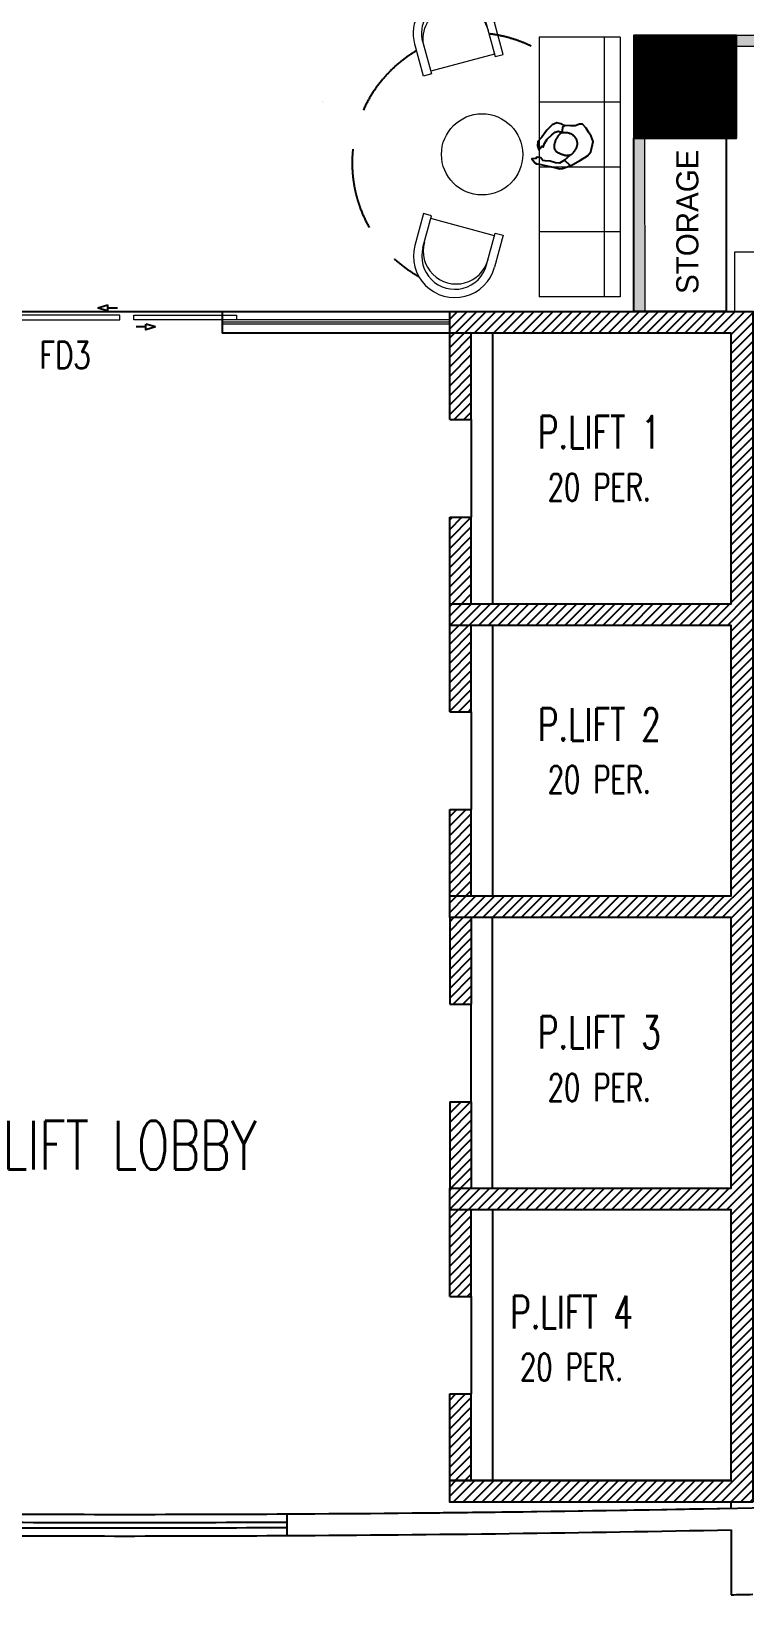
# Model space of a CAD drawing. Header units: millimetres. Extents: x -774950 to -670403, y -1165325 to -1109738.
# Drawn here: x -711468 to -704879, y -1163894 to -1149452 of the extents above; entities that cross this region are included whole.
import ezdxf
from ezdxf.enums import TextEntityAlignment as Align

# ---------------------------------------------------------------- set-up
doc = ezdxf.new("R2010")
doc.units = ezdxf.units.MM
doc.header["$LTSCALE"] = 3000
doc.header["$MEASUREMENT"] = 0
doc.linetypes.add('HIDDEN', pattern=[0.375, 0.25, -0.125])
doc.layers.get('0').update_dxf_attribs({"linetype": 'CONTINUOUS'})
for name, color, linetype, lineweight in [('A-WALL', 26, 'CONTINUOUS', 25), ('AI-FURN', 7, 'CONTINUOUS', 20), ('I- FURN', 251, 'CONTINUOUS', 9), ('PR-HATCH', 8, 'CONTINUOUS', 0), ('T-LAYOUT', 7, 'CONTINUOUS', 13)]:
    doc.layers.add(name, color=color, linetype=linetype, lineweight=lineweight)
for name, color, linetype in [('CORE-COLUMN', 250, 'CONTINUOUS'), ('DOOR', 252, 'CONTINUOUS'), ('FD3', 4, 'CONTINUOUS'), ('FURNITURE', 250, 'CONTINUOUS'), ('HATCH', 8, 'CONTINUOUS'), ('I-FURN', 7, 'CONTINUOUS'), ('STR_COL', 3, 'CONTINUOUS'), ('str_col_hatch', 8, 'CONTINUOUS'), ('TEXT', 7, 'CONTINUOUS'), ('WALL', 16, 'CONTINUOUS'), ('WIN', 5, 'CONTINUOUS')]:
    doc.layers.add(name, color=color, linetype=linetype)
doc.layers.add('PR- GLASS', color=7, linetype='CONTINUOUS', lineweight=9, true_color=0x0505ff)
doc.layers.add('PR-FULL HT', color=7, linetype='CONTINUOUS', lineweight=13, true_color=0x6e3e30)
doc.styles.add('CENTURY GOTHIC', font='GOTHIC.TTF')
doc.styles.add('DIMTEXT', font='SIMPLEX.shx', dxfattribs={"width": 0.6})
doc.styles.add('WIDTH65', font='simplex.shx', dxfattribs={"width": 0.65})

# ---------------------------------------------------------------- blocks, each defined once
blk = doc.blocks.new('vw layout final block')
at = {"layer": 'str_col_hatch', "linetype": 'Continuous'}
h = blk.add_hatch(dxfattribs=at)
h.set_pattern_fill('ANSI31', color=256, scale=50, angle=340, style=0)
h.set_pattern_definition([(25, (-15832.223, -471116.0655), (-2.641364136, 5.66442367), [])])
h.paths.add_polyline_path([(-579986, -1056924), (-580936, -1056924), (-580936, -1057874), (-579986, -1057874)])
at = {"layer": 'str_col_hatch'}
h = blk.add_hatch(dxfattribs=at)
h.set_pattern_fill('ANSI31', color=256, scale=500, style=0)
h.set_pattern_definition([(44.999984, (-222171.614, -695318.36), (-44.1941616, 44.194186), [])])
h.paths.add_polyline_path([(-579836, -1059474), (-582636, -1059474), (-582636, -1059674), (-580036, -1059674), (-580036, -1062174), (-582636, -1062174), (-582636, -1062374), (-580036, -1062374), (-580036, -1064874), (-582636, -1064874), (-582636, -1065074), (-580036, -1065074), (-580036, -1067574), (-582636, -1067574), (-582636, -1067774), (-580036, -1067774), (-580036, -1070274), (-582636, -1070274), (-582636, -1070474, -0.000018), (-579836, -1070474)])
h = blk.add_hatch(dxfattribs=at)
h.set_pattern_fill('ANSI31', color=256, scale=500, angle=-1.6e-05, style=0)
h.paths.add_polyline_path([(-588636, -1059674), (-588836, -1059674), (-588836, -1060474), (-588636, -1060474)])
h.paths.add_polyline_path([(-588636, -1061374), (-588836, -1061374), (-588836, -1062174), (-588636, -1062174)])
h.paths.add_polyline_path([(-588636, -1062374), (-588836, -1062374), (-588836, -1063174), (-588636, -1063174)])
h.paths.add_polyline_path([(-588636, -1064074), (-588836, -1064074), (-588836, -1064874), (-588636, -1064874)])
h.paths.add_polyline_path([(-588636, -1065074), (-588836, -1065074), (-588836, -1065874), (-588636, -1065874)])
h.paths.add_polyline_path([(-588636, -1066774), (-588836, -1066774), (-588836, -1067574), (-588636, -1067574)])
h.paths.add_polyline_path([(-588636, -1067774), (-588836, -1067774), (-588836, -1068574), (-588636, -1068574)])
h.paths.add_polyline_path([(-588636, -1069474), (-588836, -1069474), (-588836, -1070274), (-588636, -1070274)])
h.paths.add_polyline_path([(-582436, -1069474), (-582636, -1069474), (-582636, -1070274), (-582436, -1070274)])
h.paths.add_polyline_path([(-582436, -1067774), (-582636, -1067774), (-582636, -1068574), (-582436, -1068574)])
h.paths.add_polyline_path([(-582436, -1066774), (-582636, -1066774), (-582636, -1067574), (-582436, -1067574)])
h.paths.add_polyline_path([(-582436, -1065074), (-582636, -1065074), (-582636, -1065874), (-582436, -1065874)])
h.paths.add_polyline_path([(-582436, -1064074), (-582636, -1064074), (-582636, -1064874), (-582436, -1064874)])
h.paths.add_polyline_path([(-582436, -1062374), (-582636, -1062374), (-582636, -1063174), (-582436, -1063174)])
h.paths.add_polyline_path([(-582436, -1061374), (-582636, -1061374), (-582636, -1062174), (-582436, -1062174)])
h.paths.add_polyline_path([(-582436, -1059674), (-582636, -1059674), (-582636, -1060474), (-582436, -1060474)])
at = {"layer": 'A-WALL'}
for p, q in [((-582636, -1060474), (-582636, -1059674)), ((-582636, -1060474), (-582636, -1059674)), ((-582636, -1060474), (-582636, -1059674)), ((-582436, -1060474), (-582436, -1059674)), ((-582436, -1060474), (-582436, -1059674)), ((-582436, -1060474), (-582436, -1059674)), ((-582239, -1059674), (-582239, -1062174)), ((-582239, -1059674), (-582239, -1062174)), ((-582239, -1059674), (-582239, -1062174)), ((-582636, -1060474), (-582436, -1060474)), ((-582636, -1060474), (-582436, -1060474)), ((-582636, -1060474), (-582436, -1060474)), ((-582436, -1060474), (-582436, -1061374)), ((-582436, -1060474), (-582436, -1061374)), ((-582436, -1060474), (-582436, -1061374)), ((-582636, -1062174), (-582636, -1061374)), ((-582636, -1061374), (-582436, -1061374)), ((-582636, -1062174), (-582636, -1061374)), ((-582636, -1061374), (-582436, -1061374)), ((-582636, -1062174), (-582636, -1061374)), ((-582636, -1061374), (-582436, -1061374)), ((-582436, -1062174), (-582436, -1061374)), ((-582436, -1062174), (-582436, -1061374)), ((-582436, -1062174), (-582436, -1061374)), ((-582636, -1063174), (-582636, -1062374)), ((-582636, -1063174), (-582636, -1062374)), ((-582636, -1063174), (-582636, -1062374)), ((-582436, -1063174), (-582436, -1062374)), ((-582436, -1063174), (-582436, -1062374)), ((-582436, -1063174), (-582436, -1062374)), ((-582239, -1062374), (-582239, -1064874)), ((-582239, -1062374), (-582239, -1064874)), ((-582239, -1062374), (-582239, -1064874)), ((-582636, -1063174), (-582436, -1063174)), ((-582636, -1063174), (-582436, -1063174)), ((-582636, -1063174), (-582436, -1063174)), ((-582436, -1063174), (-582436, -1064074)), ((-582436, -1063174), (-582436, -1064074)), ((-582436, -1063174), (-582436, -1064074)), ((-582636, -1064874), (-582636, -1064074)), ((-582636, -1064074), (-582436, -1064074)), ((-582636, -1064874), (-582636, -1064074)), ((-582636, -1064074), (-582436, -1064074)), ((-582636, -1064874), (-582636, -1064074)), ((-582636, -1064074), (-582436, -1064074)), ((-582436, -1064874), (-582436, -1064074)), ((-582436, -1064874), (-582436, -1064074)), ((-582436, -1064874), (-582436, -1064074)), ((-582636, -1065074), (-582636, -1065874)), ((-582636, -1065074), (-582636, -1065874)), ((-582636, -1065074), (-582636, -1065874)), ((-582436, -1065074), (-582436, -1065874)), ((-582436, -1065074), (-582436, -1065874)), ((-582436, -1065074), (-582436, -1065874)), ((-582239, -1067574), (-582239, -1065074)), ((-582239, -1067574), (-582239, -1065074)), ((-582239, -1067574), (-582239, -1065074)), ((-582636, -1065874), (-582436, -1065874)), ((-582636, -1065874), (-582436, -1065874)), ((-582636, -1065874), (-582436, -1065874)), ((-582436, -1066774), (-582436, -1065874)), ((-582436, -1066774), (-582436, -1065874)), ((-582436, -1066774), (-582436, -1065874)), ((-582636, -1066774), (-582436, -1066774)), ((-582636, -1066774), (-582636, -1067574)), ((-582636, -1066774), (-582436, -1066774)), ((-582636, -1066774), (-582636, -1067574)), ((-582636, -1066774), (-582436, -1066774)), ((-582636, -1066774), (-582636, -1067574)), ((-582436, -1066774), (-582436, -1067574)), ((-582436, -1066774), (-582436, -1067574)), ((-582436, -1066774), (-582436, -1067574)), ((-582636, -1068574), (-582636, -1067774)), ((-582636, -1068574), (-582636, -1067774)), ((-582636, -1068574), (-582636, -1067774)), ((-582436, -1068574), (-582436, -1067774)), ((-582436, -1068574), (-582436, -1067774)), ((-582436, -1068574), (-582436, -1067774)), ((-582239, -1067774), (-582239, -1070274)), ((-582239, -1067774), (-582239, -1070274)), ((-582239, -1067774), (-582239, -1070274)), ((-582636, -1068574), (-582436, -1068574)), ((-582636, -1068574), (-582436, -1068574)), ((-582636, -1068574), (-582436, -1068574)), ((-582436, -1068574), (-582436, -1069474)), ((-582436, -1068574), (-582436, -1069474)), ((-582436, -1068574), (-582436, -1069474)), ((-582636, -1070274), (-582636, -1069474)), ((-582636, -1069474), (-582436, -1069474)), ((-582636, -1070274), (-582636, -1069474)), ((-582636, -1069474), (-582436, -1069474)), ((-582636, -1070274), (-582636, -1069474)), ((-582636, -1069474), (-582436, -1069474)), ((-582436, -1070274), (-582436, -1069474)), ((-582436, -1070274), (-582436, -1069474)), ((-582436, -1070274), (-582436, -1069474)), ((-580036, -1070728), (-580036, -1071328))]:
    blk.add_line(p, q, dxfattribs=at)
for centre, radius, start, end in [((-585636, -796986), 273600, 256.48142, 278.37288), ((-585636, -797186), 273600, 270.31422, 271.17279), ((-585636, -796986), 274400, 271.16937, 271.21114), ((-585636, -796986), 274400, 271.16937, 271.21114), ((-585636, -796986), 274400, 271.16937, 271.21114)]:
    blk.add_arc(centre, radius, start, end, dxfattribs=at)
at = {"layer": 'CORE-COLUMN'}
for p, q in [((-580036, -1070274), (-582636, -1070274)), ((-580036, -1070274), (-582636, -1070274)), ((-580036, -1070274), (-582636, -1070274)), ((-579836, -1070474), (-582636, -1070474)), ((-579836, -1070474), (-582636, -1070474)), ((-579836, -1070474), (-582636, -1070474))]:
    blk.add_line(p, q, dxfattribs=at)
blk.add_lwpolyline([(-579836, -1070474, 0.000018), (-582636, -1070474), (-582636, -1070474), (-582636, -1070274), (-580036, -1070274), (-580036, -1067774), (-582636, -1067774), (-582636, -1067574), (-580036, -1067574), (-580036, -1065074), (-582636, -1065074), (-582636, -1064874), (-580036, -1064874), (-580036, -1062374), (-582636, -1062374), (-582636, -1062174), (-580036, -1062174), (-580036, -1059674), (-582636, -1059674), (-582636, -1059474), (-579836, -1059474), (-579836, -1070474)], format="xyb", close=True, dxfattribs=at)
blk.add_lwpolyline([(-579836, -1070474, 0.000018), (-582636, -1070474), (-582636, -1070474), (-582636, -1070274), (-580036, -1070274), (-580036, -1067774), (-582636, -1067774), (-582636, -1067574), (-580036, -1067574), (-580036, -1065074), (-582636, -1065074), (-582636, -1064874), (-580036, -1064874), (-580036, -1062374), (-582636, -1062374), (-582636, -1062174), (-580036, -1062174), (-580036, -1059674), (-582636, -1059674), (-582636, -1059474), (-579836, -1059474), (-579836, -1070474)], format="xyb", close=True, dxfattribs=at)
blk.add_lwpolyline([(-579836, -1070474, 0.000018), (-582636, -1070474), (-582636, -1070474), (-582636, -1070274), (-580036, -1070274), (-580036, -1067774), (-582636, -1067774), (-582636, -1067574), (-580036, -1067574), (-580036, -1065074), (-582636, -1065074), (-582636, -1064874), (-580036, -1064874), (-580036, -1062374), (-582636, -1062374), (-582636, -1062174), (-580036, -1062174), (-580036, -1059674), (-582636, -1059674), (-582636, -1059474), (-579836, -1059474), (-579836, -1070474)], format="xyb", close=True, dxfattribs=at)
at = {"layer": 'HATCH', "linetype": 'Continuous'}
blk.add_line((-588636, -1059474), (-583489, -1059474), dxfattribs=at)
at = {"layer": 'STR_COL'}
blk.add_lwpolyline([(-579986, -1057874), (-579986, -1056924), (-580936, -1056924), (-580936, -1057874), (-579986, -1057874)], dxfattribs=at)
blk.add_lwpolyline([(-579986, -1057874), (-579986, -1056924), (-580936, -1056924), (-580936, -1057874), (-579986, -1057874)], dxfattribs=at)
blk.add_lwpolyline([(-579986, -1057874), (-579986, -1056924), (-580936, -1056924), (-580936, -1057874), (-579986, -1057874)], dxfattribs=at)
at = {"layer": 'WALL'}
for p, q in [((-584736, -1059474), (-584736, -1059674)), ((-584736, -1059474), (-582636, -1059474)), ((-584736, -1059474), (-584736, -1059674)), ((-584736, -1059474), (-582636, -1059474)), ((-584736, -1059474), (-584736, -1059674)), ((-584736, -1059474), (-582636, -1059474)), ((-582636, -1059674), (-584736, -1059674)), ((-582636, -1059674), (-584736, -1059674)), ((-582636, -1059674), (-584736, -1059674)), ((-584136, -1070781), (-584137, -1070581))]:
    blk.add_line(p, q, dxfattribs=at)
at = {"layer": 'WALL', "linetype": 'Continuous'}
blk.add_line((-580036, -1070528), (-580036, -1070474), dxfattribs=at)
at = {"layer": 'WALL'}
blk.add_arc((-585636, -797186), 273400, 270.31422, 271.17364, dxfattribs=at)
at = {"layer": 'WIN'}
for radius in [273400, 273475, 273525, 273600]:
    blk.add_arc((-585636, -797186), radius, 269.68575, 270.31422, dxfattribs=at)
at = {"layer": 'FD3', "style": 'WIDTH65', "width": 0.75}
blk.add_text('FD3', height=250, rotation=0, dxfattribs=at).set_placement((-586188, -1059878, 0), align=Align.MIDDLE)
at = {"layer": 'TEXT', "linetype": 'Continuous', "style": 'DIMTEXT', "width": 0.7}
for s, height, rotation, p in [('P.LIFT 1', 300, 359.9971, (-581254, -1060590)), ('20 PER.', 250, 359.9971, (-581254, -1061098)), ('P.LIFT 2', 300, 359.9971, (-581254, -1063290)), ('20 PER.', 250, 0.0029, (-581254, -1063798)), ('P.LIFT 3', 300, 359.9971, (-581254, -1066134)), ('20 PER.', 250, 0.0029, (-581254, -1066643)), ('LIFT LOBBY', 450, 359.9971, (-585589, -1067177)), ('P.LIFT 4', 300, 359.9971, (-581510, -1068718)), ('20 PER.', 250, 0.0029, (-581510, -1069226))]:
    blk.add_text(s, height=height, rotation=rotation, dxfattribs=at).set_placement(p, align=Align.MIDDLE)
blk = doc.blocks.new('12PSTG07')
at = {"color": 0, "linetype": 'ByBlock'}
for p, q in [((0, 15), (-12, 15)), ((-12, 12), (0, 12)), ((-1, -12), (-1, 12)), ((0, 12), (0, 15)), ((-12, -12), (0, -12)), ((0, -15), (-12, -15)), ((0, -12), (0, -15))]:
    blk.add_line(p, q, dxfattribs=at)
for centre, radius in [((-12, 0), 15), ((-12, 0), 12), ((-10, 0), 12)]:
    blk.add_arc(centre, radius, 90, 270, dxfattribs=at)
blk = doc.blocks.new('pers_SITT')
blk.add_wipeout([(121, -783), (141, -732), (199, -628), (230, -566), (262, -513), (268, -475), (264, -396), (257, -367), (262, -363), (197, -116), (159, -60), (36, 2), (-36, -2), (-157, -36), (-218, -69), (-230, -108), (-221, -166), (-239, -228), (-264, -295), (-262, -300), (-298, -341), (-324, -387), (-314, -451), (-266, -540), (-196, -624), (-157, -690), (-103, -711), (-50, -706), (-84, -658), (-67, -642), (-106, -613), (-155, -564), (-191, -493), (-211, -439), (-215, -401), (-190, -361), (-186, -364), (-182, -366), (-171, -392), (-145, -429), (-114, -460), (-87, -480), (-52, -498), (-9, -507), (13, -503), (50, -477), (85, -435), (108, -400), (118, -372), (123, -334), (126, -330), (168, -422), (170, -421), (190, -492), (171, -542), (134, -606), (97, -694), (57, -708), (41, -747), (40, -765), (51, -767), (39, -823), (67, -815), (101, -801)])
for points in [[(126, -330), (168, -422), (253, -372), (262, -363), (226, -218), (197, -116), (159, -60), (36, 2), (-36, -2), (-99, -21), (-157, -36), (-218, -69), (-230, -108), (-221, -166), (-239, -228), (-264, -295), (-249, -331), (-206, -348), (-186, -364)], [(262, -363), (226, -218), (197, -116), (159, -60), (36, 2), (-36, -2), (-99, -21), (-157, -36), (-218, -69), (-230, -108), (-221, -166), (-239, -228), (-264, -295), (-262, -300)], [(-262, -300), (-298, -341), (-324, -387), (-314, -451), (-266, -540), (-196, -624), (-157, -690), (-103, -711), (-50, -706), (-84, -658), (-67, -642), (-106, -613), (-155, -564), (-191, -493), (-211, -439), (-215, -401), (-190, -361)], [(170, -421), (190, -492), (171, -542), (134, -606), (110, -664), (97, -694), (57, -708), (41, -747), (40, -765), (51, -768), (39, -823), (67, -815), (101, -801), (121, -783), (141, -732), (199, -628), (230, -566), (262, -513), (268, -475), (264, -396), (257, -367)]]:
    blk.add_lwpolyline(points)
blk.add_lwpolyline([(-174, -387), (-172, -389), (-171, -392), (-170, -394), (-168, -396), (-166, -399), (-165, -401), (-163, -404), (-161, -408), (-158, -411), (-156, -415), (-153, -420), (-149, -424), (-145, -429), (-141, -435), (-136, -440), (-131, -446), (-125, -451), (-118, -457), (-111, -463), (-103, -469), (-95, -475), (-87, -480), (-78, -485), (-70, -490), (-61, -494), (-52, -498), (-43, -501), (-34, -503), (-26, -505), (-17, -506), (-9, -507), (-1, -506), (6, -505), (13, -503), (20, -500), (26, -496), (32, -492), (38, -488), (44, -482), (50, -477), (56, -471), (61, -464), (67, -458), (73, -451), (78, -444), (83, -438), (88, -432), (92, -426), (96, -420), (100, -415), (103, -410), (106, -405), (108, -400), (111, -395), (113, -390), (115, -385), (117, -379), (118, -372), (120, -366), (121, -359), (122, -353), (123, -346), (123, -340), (123, -334), (123, -328), (123, -323), (122, -317), (121, -312), (119, -307), (118, -302), (115, -297), (112, -292), (109, -287), (106, -281), (101, -276), (97, -270), (92, -264), (88, -258), (83, -252), (77, -247), (72, -241), (67, -236), (61, -230), (56, -226), (50, -221), (44, -217), (37, -213), (31, -209), (24, -205), (17, -203), (9, -200), (1, -198), (-7, -197), (-15, -196), (-24, -196), (-33, -196), (-42, -197), (-52, -199), (-61, -201), (-71, -205), (-80, -208), (-90, -213), (-99, -218), (-107, -223), (-115, -229), (-123, -236), (-130, -243), (-136, -250), (-142, -257), (-147, -264), (-152, -272), (-156, -279), (-160, -286), (-163, -292), (-165, -299), (-168, -305), (-170, -311), (-171, -317), (-173, -322), (-174, -328), (-176, -333), (-177, -338), (-179, -342), (-180, -347), (-181, -351), (-181, -355), (-182, -359), (-182, -362), (-182, -366), (-181, -369), (-180, -373), (-179, -376), (-178, -379), (-177, -382), (-175, -384)], close=True)
blk = doc.blocks.new('4 SEATER - SOFA')
at = {"layer": 'AI-FURN'}
for p, q in [((4396856, -440126.75), (4396856, -437726.75)), ((4397606, -437726.75), (4396856, -437726.75)), ((4397456, -440126.75), (4397456, -437726.75)), ((4397606, -440126.75), (4397606, -437726.75)), ((4397606, -438326.75), (4396856, -438326.75)), ((4397606, -438926.75), (4396856, -438926.75)), ((4397606, -439526.75), (4396856, -439526.75)), ((4397606, -440126.75), (4396856, -440126.75))]:
    blk.add_line(p, q, dxfattribs=at)
blk = doc.blocks.new('*U195')
at = {"layer": 'PR-HATCH'}
h = blk.add_hatch(color=256, dxfattribs=at)
h.dxf.hatch_style = 1
h.paths.add_polyline_path([(-92060, -39967), (-90460, -39967), (-90460, -39867), (-92060, -39867)])
at = {"layer": 'PR-FULL HT', "elevation": 0}
blk.add_lwpolyline([(-92060, -39967), (-90460, -39967), (-90460, -39867), (-92060, -39867)], close=True, dxfattribs=at)
blk = doc.blocks.new('*U197')
at = {"layer": 'PR-HATCH'}
h = blk.add_hatch(color=256, dxfattribs=at)
h.dxf.hatch_style = 1
h.paths.add_polyline_path([(-83422, -39967), (-80968, -39967), (-80968, -39867), (-83422, -39867)])
at = {"layer": 'PR-FULL HT', "elevation": 0}
blk.add_lwpolyline([(-83422, -39967), (-80968, -39967), (-80968, -39867), (-83422, -39867)], close=True, dxfattribs=at)

msp = doc.modelspace()

# ---------------------------------------------------------------- linework, layer by layer
at = {"linetype": 'Continuous'}
msp.add_arc((-707698.8, -1150641.9), 1200, 153.51363, 153.51758, dxfattribs=at)
at = {"layer": 'AI-FURN', "linetype": 'Continuous'}
msp.add_arc((-707377.6, -1150668.5), 1200, 116.48242, 116.48637, dxfattribs=at)
at = {"layer": 'DOOR', "elevation": 0}
for points in [[(-710852.2, -1152006.1), (-710762, -1152032.2), (-710762, -1151980.1)], [(-710852.2, -1152006.1), (-710762, -1151980.1)], [(-710762, -1152006.1), (-710671.8, -1152006.1)], [(-710410.1, -1152183.5), (-710500.3, -1152183.5)], [(-710319.9, -1152183.5), (-710410.1, -1152209.5), (-710410.1, -1152157.5)], [(-710319.9, -1152183.5), (-710410.1, -1152157.5)]]:
    msp.add_lwpolyline(points, dxfattribs=at)
at = {"layer": 'HATCH', "linetype": 'HIDDEN'}
for centre, start, end in [((-707377.6, -1150668.5), 64.00494, 83.12825), ((-707304.7, -1150668.5), 120.22368, 240.80447)]:
    msp.add_arc(centre, 1200, start, end, dxfattribs=at)
at = {"layer": 'I- FURN', "linetype": 'Continuous', "elevation": 0}
msp.add_lwpolyline([(-704972.2, -1151494), (-704972.2, -1152039.7), (-701454.3, -1152039.5), (-701454.3, -1151493.8)], close=True, dxfattribs=at)
at = {"layer": 'I-FURN', "linetype": 'Continuous', "elevation": 0}
msp.add_lwpolyline([(-705904.2, -1150439.7), (-705049.1, -1150439.7), (-705049.1, -1152039.7), (-705904.2, -1152039.7)], close=True, dxfattribs=at)
at = {"layer": 'PR- GLASS'}
for p, q in [((-707604.2, -1152118.7, 0), (-709704.2, -1152118.7, 0)), ((-707604.2, -1152138.7, 0), (-709704.2, -1152138.7, 0)), ((-707604.2, -1152158.7, 0), (-709704.2, -1152158.7, 0))]:
    msp.add_line(p, q, dxfattribs=at)
at = {"layer": 'PR- GLASS', "elevation": 0}
for points in [[(-710650.3, -1152073.7), (-711600.7, -1152073.7), (-711600.7, -1152118.7), (-710650.3, -1152118.7)], [(-710521.8, -1152073.7), (-709572.2, -1152073.7), (-709572.2, -1152118.7), (-710521.8, -1152118.7)]]:
    msp.add_lwpolyline(points, close=True, dxfattribs=at)

# ---------------------------------------------------------------- block references
at = {"layer": 'A-WALL', "linetype": 'Continuous'}
msp.add_blockref('vw layout final block', (-124968, -92565.7, 0), dxfattribs=at)
at = {"layer": 'AI-FURN', "yscale": 25.3999999999076, "zscale": 25.3999999999076}
for p, xscale, rotation in [((-707477.3, -1149766.5, 0), -25.39999999990759, 105.1788557695886), ((-707477.3, -1151236.5, 0), 25.3999999999076, 74.82114423041135)]:
    msp.add_blockref('12PSTG07', p, dxfattribs=dict(at, xscale=xscale, rotation=rotation))
at = {"layer": 'PR-FULL HT', "rotation": 179.9915227932046}
msp.add_blockref('*U197', (-785928.4, -1189444.8, 0), dxfattribs=at)
at = {"layer": 'PR-FULL HT', "xscale": -1, "rotation": 90.0084772067954}
msp.add_blockref('*U195', (-745756.8, -1242505.2, 0), dxfattribs=at)

# ---------------------------------------------------------------- texts
at = {"layer": 'T-LAYOUT', "insert": (-705510.9, -1151211.8, 0), "char_height": 203.971, "width": 3082.636, "attachment_point": 2, "rotation": 90, "style": 'CENTURY GOTHIC'}
msp.add_mtext('{\\C0;STORAGE}', dxfattribs=at)

# ---------------------------------------------------------------- next in the draw order: block references
at = {"layer": 'FURNITURE', "color": 193, "extrusion": (0, 0, -1), "xscale": -0.7100020341261393, "yscale": 0.7100020341261398, "zscale": -0.7100020341261393, "rotation": 74.47930501367695}
msp.add_blockref('pers_SITT', (706288.2, -1150446.4, 0), dxfattribs=at)

# ---------------------------------------------------------------- next in the draw order: linework, layer by layer
at = {"layer": 'AI-FURN'}
msp.add_circle((-707304.7, -1150589.2), 375, dxfattribs=at)

# ---------------------------------------------------------------- next in the draw order: block references
at = {"layer": 'AI-FURN', "xscale": -1, "rotation": 180}
msp.add_blockref('4 SEATER - SOFA', (-5103634.7, -1589632.8), dxfattribs=at)

doc.saveas('drawing.dxf')
